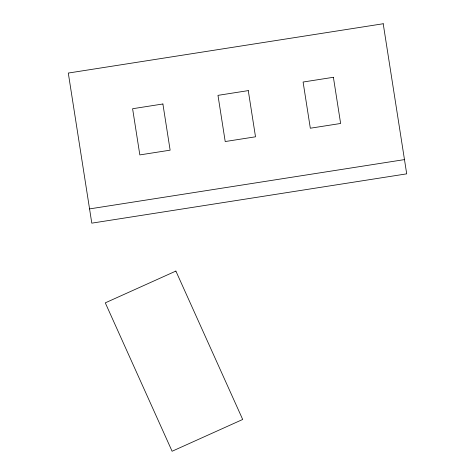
<?xml version="1.0" encoding="UTF-8"?>
<svg xmlns="http://www.w3.org/2000/svg" width="475" height="475" viewBox="0 0 475 475"><rect width="100%" height="100%" fill="white"/><g stroke="black" fill="none" stroke-linecap="round" stroke-linejoin="round"><path stroke-width="0.71" d="M89.561 208.905L404.474 159.606M175.881 271.071L105.29 302.854L172.098 451.25L242.695 419.467L175.881 271.071M383.206 23.75L68.293 73.055L91.794 223.155L406.707 173.85L383.206 23.75M162.901 103.983L132.602 108.728L139.834 154.915L170.133 150.171L162.901 103.983M248.277 90.612L217.977 95.356L225.209 141.544L255.508 136.8L248.277 90.612M333.397 77.288L303.098 82.032L310.323 128.22L340.628 123.476L333.397 77.288"/></g></svg>
